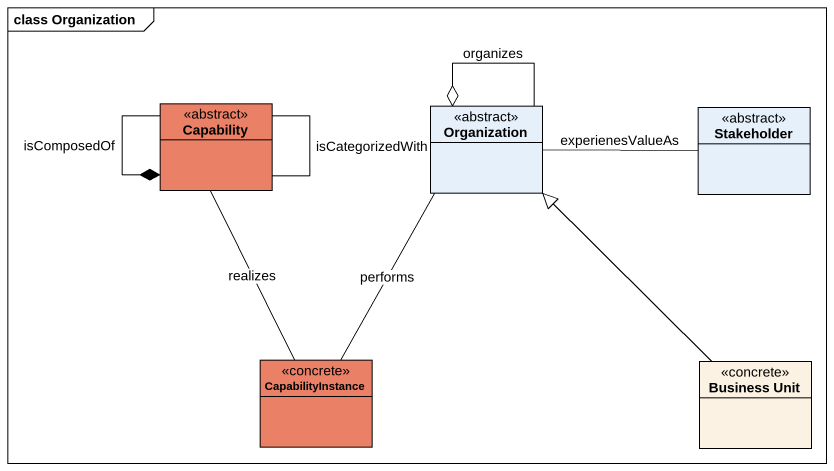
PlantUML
@startuml
mainframe class Organization
hide circle
hide empty members
class Capability <<abstract>> #EA8066
class Organization <<abstract>>
class Stakeholder <<abstract>>
class CapabilityInstance <<concrete>> #EA8066
class "Business Unit" as Business_Unit <<concrete>> #FCF2E3
Capability --* Capability : isComposedOf
Capability -- Capability : isCategorizedWith
Organization --o Organization : organizes
Stakeholder -left- Organization : experienesValueAs
CapabilityInstance -up- Capability : realizes
CapabilityInstance -up- Organization : performs
Business_Unit -up-|> Organization
@enduml
